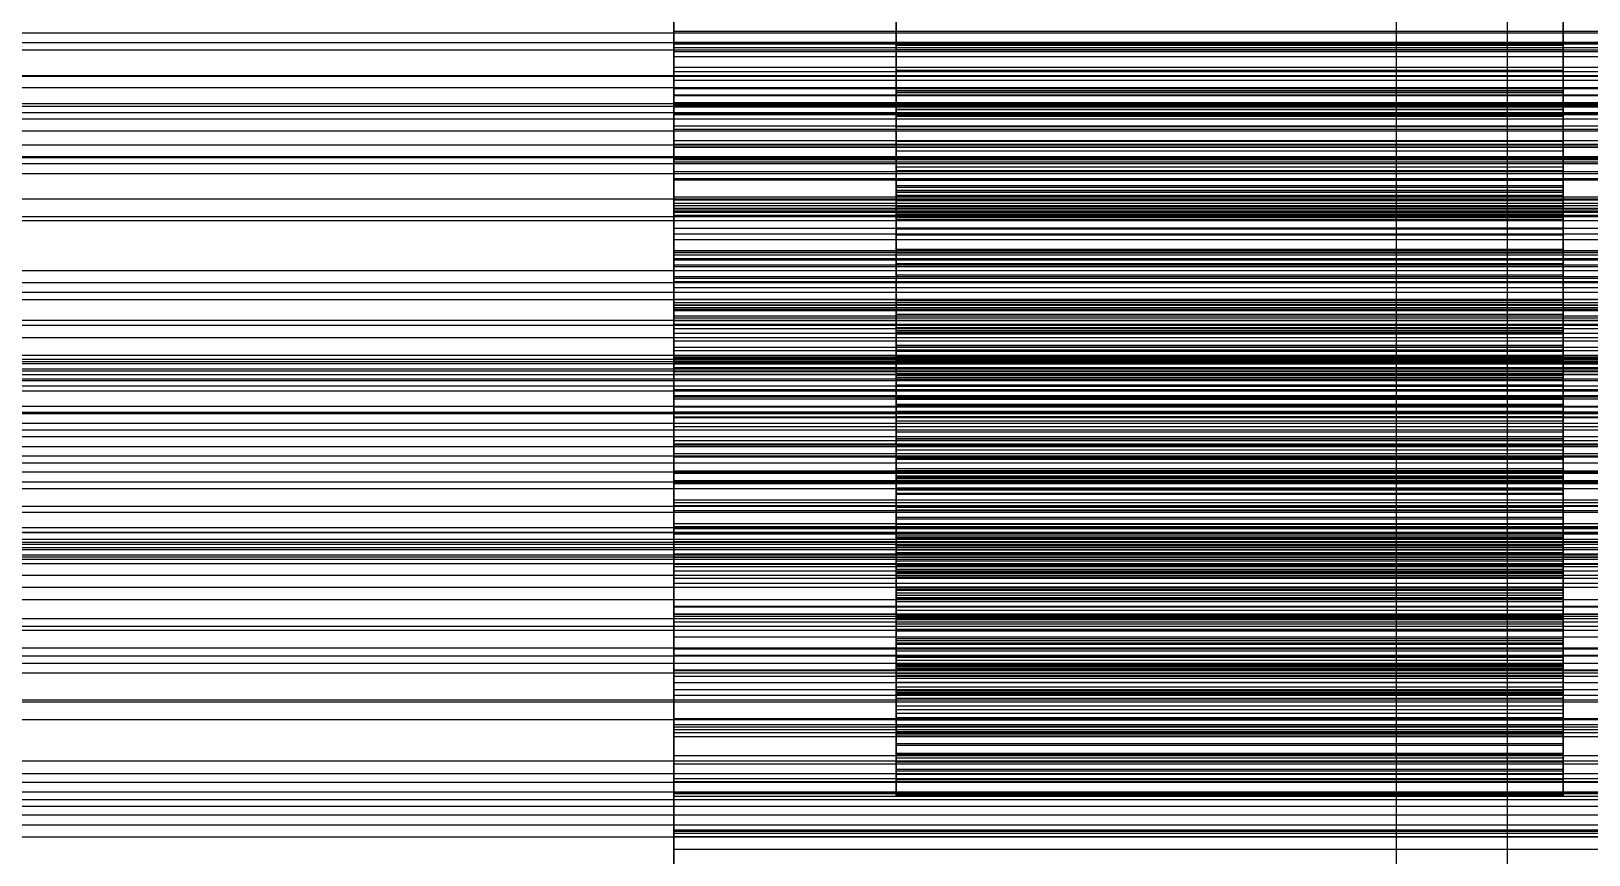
# Model space of a CAD drawing. Header units: millimetres. Extents: x -1970 to 59977, y -50268 to 6837.
# Drawn here: x 492.2 to 632.3, y -33940.3 to -33866.2 of the extents above; entities that cross this region are included whole.
import ezdxf

# ---------------------------------------------------------------- set-up
doc = ezdxf.new("R2010")
doc.units = ezdxf.units.MM
for name, color, linetype, lineweight in [('COTAS_O', 1, 'Continuous', 0), ('frontal_briquetadora', 7, 'Continuous', 0), ('frontal_C03', 7, 'Continuous', 0), ('frontal_mezcladora', 7, 'Continuous', 0), ('frontal_secador', 7, 'Continuous', 0)]:
    doc.layers.add(name, color=color, linetype=linetype, lineweight=lineweight)
doc.dimstyles.new('R19_100', dxfattribs={"dimtxt": 250, "dimasz": 150, "dimexe": 150, "dimexo": 80, "dimgap": 100, "dimtad": 1, "dimtih": 1, "dimtoh": 1, "dimdsep": 46, "dimcen": 0.09, "dimadec": 0, "dimazin": 0, "dimtfac": 1, "dimtdec": 4, "dimtofl": 0, "dimtmove": 0, "dimatfit": 3, "dimfxl": 1, "dimtolj": 1, "dimtzin": 0, "dimarcsym": 0})

# ---------------------------------------------------------------- blocks, each defined once
blk = doc.blocks.new('*D39')
at = {"layer": 'COTAS_O', "color": 0, "lineweight": -2, "transparency": 16777216}
for p, q in [((-1725, -34320), (-1725, -33550)), ((1725, -34320), (1725, -33550)), ((-1575, -33700), (1575, -33700))]:
    blk.add_line(p, q, dxfattribs=at)
at = {"layer": 'COTAS_O', "color": 0, "transparency": 16777216}
for points in [[(-1575, -33675), (-1575, -33725), (-1725, -33700)], [(1575, -33675), (1575, -33725), (1725, -33700)]]:
    blk.add_solid(points, dxfattribs=at)
at = {"layer": 'Defpoints', "color": 0, "transparency": 16777216}
for p in [(1725, -33700), (-1725, -34400), (1725, -34400)]:
    blk.add_point(p, dxfattribs=at)

msp = doc.modelspace()

# ---------------------------------------------------------------- linework, layer by layer
at = {"layer": 'frontal_briquetadora'}
for p, q in [((570, -33871.73), (570, -33858.775)), ((630, -33871.73), (630, -33858.775)), ((570, -33860.506), (570, -33873.301)), ((630, -33860.506), (630, -33873.301)), ((550, -33867.246), (550, -33862.529)), ((550, -33862.784), (550, -33867.398)), ((550, -33868.076), (550, -33863.268)), ((550, -33864.032), (550, -33868.532)), ((550, -33869.887), (550, -33864.999)), ((550, -33867.717), (550, -33866.27)), ((750, -33866.27), (550, -33866.27)), ((550, -33866.27), (550, -33870.646)), ((570, -33865.705), (570, -33867.526)), ((570, -33867.894), (570, -33866.181)), ((630, -33865.705), (630, -33867.526)), ((630, -33867.894), (630, -33866.181)), ((550, -33871.969), (550, -33867.246)), ((750, -33867.246), (550, -33867.246)), ((750, -33867.398), (550, -33867.398)), ((550, -33867.398), (550, -33872.027)), ((550, -33872.673), (550, -33867.717)), ((750, -33867.717), (550, -33867.717)), ((630, -33867.526), (570, -33867.526)), ((570, -33867.526), (570, -33869.487)), ((630, -33867.526), (630, -33869.487)), ((550, -33872.882), (550, -33868.076)), ((750, -33868.076), (550, -33868.076)), ((750, -33868.532), (550, -33868.532)), ((550, -33868.532), (550, -33873.056)), ((570, -33869.757), (570, -33867.894)), ((630, -33867.894), (570, -33867.894)), ((630, -33869.757), (630, -33867.894)), ((550, -33871.417), (550, -33869.493)), ((750, -33869.493), (550, -33869.493)), ((550, -33869.493), (550, -33873.733)), ((550, -33874.764), (550, -33869.887)), ((750, -33869.887), (550, -33869.887)), ((630, -33869.487), (570, -33869.487)), ((570, -33869.487), (570, -33871.579)), ((570, -33871.759), (570, -33869.757)), ((630, -33869.757), (570, -33869.757)), ((630, -33869.487), (630, -33871.579)), ((630, -33871.759), (630, -33869.757)), ((750, -33870.646), (550, -33870.646)), ((550, -33870.646), (550, -33875.053)), ((550, -33876.429), (550, -33871.417)), ((750, -33871.417), (550, -33871.417)), ((630, -33871.579), (570, -33871.579)), ((570, -33871.579), (570, -33873.798)), ((570, -33877.01), (570, -33871.73)), ((630, -33871.73), (570, -33871.73)), ((570, -33873.892), (570, -33871.759)), ((630, -33871.759), (570, -33871.759)), ((630, -33871.579), (630, -33873.798)), ((630, -33877.01), (630, -33871.73)), ((630, -33873.892), (630, -33871.759)), ((550, -33876.697), (550, -33871.969)), ((750, -33871.969), (550, -33871.969)), ((750, -33872.027), (550, -33872.027)), ((550, -33872.027), (550, -33876.669)), ((550, -33877.61), (550, -33872.673)), ((750, -33872.673), (550, -33872.673)), ((550, -33877.684), (550, -33872.882)), ((750, -33872.882), (550, -33872.882)), ((750, -33873.056), (550, -33873.056)), ((550, -33873.056), (550, -33877.601)), ((570, -33878.781), (570, -33873.278)), ((630, -33873.278), (570, -33873.278)), ((570, -33873.278), (570, -33884.564)), ((630, -33873.301), (570, -33873.301)), ((570, -33873.301), (570, -33878.809)), ((630, -33878.781), (630, -33873.278)), ((630, -33873.278), (630, -33884.564)), ((630, -33873.301), (630, -33878.809)), ((550, -33876.089), (550, -33873.693)), ((750, -33873.693), (550, -33873.693)), ((550, -33873.693), (550, -33877.787)), ((750, -33873.733), (550, -33873.733)), ((550, -33873.733), (550, -33878.013)), ((630, -33873.798), (570, -33873.798)), ((570, -33873.798), (570, -33880.701)), ((570, -33876.147), (570, -33873.892)), ((630, -33873.892), (570, -33873.892)), ((630, -33873.798), (630, -33880.701)), ((630, -33876.147), (630, -33873.892)), ((550, -33879.628), (550, -33874.764)), ((750, -33874.764), (550, -33874.764)), ((750, -33875.053), (550, -33875.053)), ((550, -33875.053), (550, -33879.491)), ((550, -33881.145), (550, -33876.089)), ((750, -33876.089), (550, -33876.089)), ((570, -33885.883), (570, -33874.825)), ((630, -33874.825), (570, -33874.825)), ((570, -33874.825), (570, -33880.551)), ((570, -33882.966), (570, -33876.147)), ((630, -33876.147), (570, -33876.147)), ((630, -33885.883), (630, -33874.825)), ((630, -33874.825), (630, -33880.551)), ((630, -33882.966), (630, -33876.147)), ((550, -33881.413), (550, -33876.429)), ((750, -33876.429), (550, -33876.429)), ((750, -33876.669), (550, -33876.669)), ((550, -33876.669), (550, -33881.323)), ((550, -33881.426), (550, -33876.697)), ((750, -33876.697), (550, -33876.697)), ((570, -33878.445), (570, -33877.01)), ((630, -33877.01), (570, -33877.01)), ((630, -33878.445), (630, -33877.01)), ((750, -33877.601), (550, -33877.601)), ((550, -33877.601), (550, -33882.168)), ((550, -33882.524), (550, -33877.61)), ((750, -33877.61), (550, -33877.61)), ((550, -33882.477), (550, -33877.684)), ((750, -33877.684), (550, -33877.684)), ((750, -33877.787), (550, -33877.787)), ((550, -33877.787), (550, -33881.93)), ((750, -33878.013), (550, -33878.013)), ((550, -33878.013), (550, -33882.333)), ((550, -33881.722), (550, -33878.859)), ((750, -33878.859), (550, -33878.859)), ((550, -33878.859), (550, -33882.798)), ((570, -33880.138), (570, -33878.445)), ((630, -33878.445), (570, -33878.445)), ((570, -33879.667), (570, -33878.781)), ((630, -33878.781), (570, -33878.781)), ((630, -33878.809), (570, -33878.809)), ((570, -33878.809), (570, -33880.287)), ((630, -33880.138), (630, -33878.445)), ((630, -33879.667), (630, -33878.781)), ((630, -33878.809), (630, -33880.287)), ((750, -33879.491), (550, -33879.491)), ((550, -33879.491), (550, -33883.96)), ((550, -33884.474), (550, -33879.628)), ((750, -33879.628), (550, -33879.628)), ((570, -33880.293), (570, -33879.667)), ((630, -33879.667), (570, -33879.667)), ((570, -33882.009), (570, -33880.138)), ((630, -33880.138), (570, -33880.138)), ((630, -33880.287), (570, -33880.287)), ((570, -33880.287), (570, -33882.02)), ((570, -33880.735), (570, -33880.293)), ((630, -33880.293), (630, -33879.667)), ((630, -33882.009), (630, -33880.138)), ((630, -33880.287), (630, -33882.02)), ((630, -33880.735), (630, -33880.293)), ((550, -33886.165), (550, -33881.145)), ((750, -33881.145), (550, -33881.145)), ((750, -33881.323), (550, -33881.323)), ((550, -33881.323), (550, -33885.986)), ((550, -33886.366), (550, -33881.413)), ((750, -33881.413), (550, -33881.413)), ((550, -33886.154), (550, -33881.426)), ((750, -33881.426), (550, -33881.426)), ((550, -33886.809), (550, -33881.722)), ((750, -33881.722), (550, -33881.722)), ((630, -33880.551), (570, -33880.551)), ((570, -33880.551), (570, -33881.49)), ((630, -33880.701), (570, -33880.701)), ((570, -33880.701), (570, -33880.988)), ((570, -33881.016), (570, -33880.735)), ((630, -33880.735), (570, -33880.735)), ((630, -33880.988), (570, -33880.988)), ((570, -33880.988), (570, -33881.137)), ((570, -33881.148), (570, -33881.016)), ((630, -33881.016), (570, -33881.016)), ((630, -33881.137), (570, -33881.137)), ((570, -33881.137), (570, -33881.148)), ((630, -33881.148), (570, -33881.148)), ((630, -33881.49), (570, -33881.49)), ((570, -33881.49), (570, -33882.172)), ((630, -33880.551), (630, -33881.49)), ((630, -33880.701), (630, -33880.988)), ((630, -33881.016), (630, -33880.735)), ((630, -33880.988), (630, -33881.137)), ((630, -33881.148), (630, -33881.016)), ((630, -33881.137), (630, -33881.148)), ((630, -33881.49), (630, -33882.172)), ((750, -33881.93), (550, -33881.93)), ((550, -33881.93), (550, -33886.122)), ((750, -33882.168), (550, -33882.168)), ((550, -33882.168), (550, -33886.755)), ((750, -33882.333), (550, -33882.333)), ((550, -33882.333), (550, -33886.694)), ((550, -33887.259), (550, -33882.477)), ((750, -33882.477), (550, -33882.477)), ((550, -33887.411), (550, -33882.524)), ((750, -33882.524), (550, -33882.524)), ((750, -33882.798), (550, -33882.798)), ((550, -33882.798), (550, -33886.794)), ((570, -33884.029), (570, -33882.009)), ((630, -33882.009), (570, -33882.009)), ((630, -33882.02), (570, -33882.02)), ((570, -33882.02), (570, -33883.927)), ((630, -33882.172), (570, -33882.172)), ((570, -33882.172), (570, -33882.674)), ((630, -33882.674), (570, -33882.674)), ((570, -33882.674), (570, -33883.017)), ((570, -33883.184), (570, -33882.966)), ((630, -33882.966), (570, -33882.966)), ((630, -33883.017), (570, -33883.017)), ((570, -33883.017), (570, -33883.213)), ((630, -33884.029), (630, -33882.009)), ((630, -33882.02), (630, -33883.927)), ((630, -33882.172), (630, -33882.674)), ((630, -33882.674), (630, -33883.017)), ((630, -33883.184), (630, -33882.966)), ((630, -33883.017), (630, -33883.213)), ((750, -33883.96), (550, -33883.96)), ((550, -33883.96), (550, -33888.459)), ((550, -33889.298), (550, -33884.474)), ((750, -33884.474), (550, -33884.474)), ((570, -33883.267), (570, -33883.184)), ((630, -33883.184), (570, -33883.184)), ((630, -33883.213), (570, -33883.213)), ((570, -33883.213), (570, -33883.267)), ((630, -33883.267), (570, -33883.267)), ((630, -33883.927), (570, -33883.927)), ((570, -33883.927), (570, -33885.981)), ((570, -33886.182), (570, -33884.029)), ((630, -33884.029), (570, -33884.029)), ((630, -33883.267), (630, -33883.184)), ((630, -33883.213), (630, -33883.267)), ((630, -33883.927), (630, -33885.981)), ((630, -33886.182), (630, -33884.029)), ((550, -33888.302), (550, -33884.98)), ((750, -33884.98), (550, -33884.98)), ((550, -33884.98), (550, -33888.754)), ((630, -33884.564), (570, -33884.564)), ((570, -33884.564), (570, -33891.693)), ((570, -33894.916), (570, -33885.863)), ((630, -33885.863), (570, -33885.863)), ((570, -33885.863), (570, -33893.179)), ((570, -33893.202), (570, -33885.883)), ((630, -33885.883), (570, -33885.883)), ((630, -33884.564), (630, -33891.693)), ((630, -33894.916), (630, -33885.863)), ((630, -33885.863), (630, -33893.179)), ((630, -33893.202), (630, -33885.883)), ((750, -33885.986), (550, -33885.986)), ((550, -33885.986), (550, -33890.657)), ((750, -33886.122), (550, -33886.122)), ((550, -33886.122), (550, -33890.363)), ((550, -33890.878), (550, -33886.154)), ((750, -33886.154), (550, -33886.154)), ((550, -33891.145), (550, -33886.165)), ((750, -33886.165), (550, -33886.165)), ((550, -33891.283), (550, -33886.366)), ((750, -33886.366), (550, -33886.366)), ((750, -33886.694), (550, -33886.694)), ((550, -33886.694), (550, -33891.095)), ((750, -33886.755), (550, -33886.755)), ((550, -33886.755), (550, -33891.361)), ((750, -33886.794), (550, -33886.794)), ((550, -33886.794), (550, -33890.847)), ((550, -33891.853), (550, -33886.809)), ((750, -33886.809), (550, -33886.809)), ((550, -33892.025), (550, -33887.259)), ((750, -33887.259), (550, -33887.259)), ((630, -33885.981), (570, -33885.981)), ((570, -33885.981), (570, -33888.166)), ((570, -33888.457), (570, -33886.182)), ((630, -33886.182), (570, -33886.182)), ((570, -33894.65), (570, -33887.149)), ((630, -33887.149), (570, -33887.149)), ((570, -33887.149), (570, -33895.915)), ((630, -33885.981), (630, -33888.166)), ((630, -33888.457), (630, -33886.182)), ((630, -33894.65), (630, -33887.149)), ((630, -33887.149), (630, -33895.915)), ((550, -33892.266), (550, -33887.411)), ((750, -33887.411), (550, -33887.411)), ((550, -33893.409), (550, -33888.302)), ((750, -33888.302), (550, -33888.302)), ((750, -33888.459), (550, -33888.459)), ((550, -33888.459), (550, -33892.99)), ((750, -33888.754), (550, -33888.754)), ((550, -33888.754), (550, -33892.593)), ((630, -33888.166), (570, -33888.166)), ((570, -33888.166), (570, -33890.47)), ((570, -33890.846), (570, -33888.457)), ((630, -33888.457), (570, -33888.457)), ((630, -33888.166), (630, -33890.47)), ((630, -33890.846), (630, -33888.457)), ((550, -33894.094), (550, -33889.298)), ((750, -33889.298), (550, -33889.298)), ((750, -33890.363), (550, -33890.363)), ((550, -33890.363), (550, -33894.655)), ((750, -33890.657), (550, -33890.657)), ((750, -33890.847), (550, -33890.847)), ((550, -33890.847), (550, -33894.959)), ((550, -33891.361), (550, -33890.878)), ((750, -33890.878), (550, -33890.878)), ((750, -33891.095), (550, -33891.095)), ((550, -33891.095), (550, -33895.539)), ((550, -33896.078), (550, -33891.145)), ((750, -33891.145), (550, -33891.145)), ((550, -33896.156), (550, -33891.283)), ((750, -33891.283), (550, -33891.283)), ((750, -33891.361), (550, -33891.361)), ((630, -33890.47), (570, -33890.47)), ((570, -33890.47), (570, -33892.885)), ((570, -33893.34), (570, -33890.846)), ((630, -33890.846), (570, -33890.846)), ((630, -33890.47), (630, -33892.885)), ((630, -33893.34), (630, -33890.846)), ((550, -33896.848), (550, -33891.853)), ((750, -33891.853), (550, -33891.853)), ((550, -33892.99), (550, -33892.025)), ((750, -33892.025), (550, -33892.025)), ((550, -33895.814), (550, -33892.04)), ((750, -33892.04), (550, -33892.04)), ((550, -33892.04), (550, -33895.64)), ((550, -33897.081), (550, -33892.266)), ((750, -33892.266), (550, -33892.266)), ((750, -33892.593), (550, -33892.593)), ((550, -33892.593), (550, -33896.498)), ((630, -33891.693), (570, -33891.693)), ((570, -33891.693), (570, -33893.477)), ((630, -33892.885), (570, -33892.885)), ((570, -33892.885), (570, -33895.403)), ((630, -33891.693), (630, -33893.477)), ((630, -33892.885), (630, -33895.403)), ((750, -33892.99), (550, -33892.99)), ((550, -33898.465), (550, -33893.409)), ((750, -33893.409), (550, -33893.409)), ((550, -33895.539), (550, -33894.094)), ((750, -33894.094), (550, -33894.094)), ((630, -33893.179), (570, -33893.179)), ((570, -33893.179), (570, -33894.502)), ((570, -33895.02), (570, -33893.202)), ((630, -33893.202), (570, -33893.202)), ((570, -33899.355), (570, -33893.34)), ((630, -33893.34), (570, -33893.34)), ((630, -33893.477), (570, -33893.477)), ((570, -33893.477), (570, -33895.477)), ((630, -33893.179), (630, -33894.502)), ((630, -33895.02), (630, -33893.202)), ((630, -33899.355), (630, -33893.34)), ((630, -33893.477), (630, -33895.477)), ((750, -33894.655), (550, -33894.655)), ((550, -33894.655), (550, -33899.002)), ((750, -33894.959), (550, -33894.959)), ((550, -33894.959), (550, -33899.132)), ((750, -33895.539), (550, -33895.539)), ((750, -33895.64), (550, -33895.64)), ((550, -33895.64), (550, -33899.313)), ((630, -33894.502), (570, -33894.502)), ((570, -33894.502), (570, -33895.608)), ((570, -33896.019), (570, -33894.65)), ((630, -33894.65), (570, -33894.65)), ((570, -33903.535), (570, -33894.916)), ((630, -33894.916), (570, -33894.916)), ((570, -33897.049), (570, -33895.02)), ((630, -33895.02), (570, -33895.02)), ((630, -33895.403), (570, -33895.403)), ((570, -33895.403), (570, -33901.296)), ((630, -33895.477), (570, -33895.477)), ((570, -33895.477), (570, -33897.626)), ((630, -33895.608), (570, -33895.608)), ((570, -33895.608), (570, -33896.557)), ((630, -33894.502), (630, -33895.608)), ((630, -33896.019), (630, -33894.65)), ((630, -33903.535), (630, -33894.916)), ((630, -33897.049), (630, -33895.02)), ((630, -33895.403), (630, -33901.296)), ((630, -33895.477), (630, -33897.626)), ((630, -33895.608), (630, -33896.557)), ((550, -33900.929), (550, -33895.814)), ((750, -33895.814), (550, -33895.814)), ((550, -33900.959), (550, -33896.078)), ((750, -33896.078), (550, -33896.078)), ((550, -33900.978), (550, -33896.156)), ((750, -33896.156), (550, -33896.156)), ((750, -33896.498), (550, -33896.498)), ((550, -33896.498), (550, -33900.47)), ((550, -33901.787), (550, -33896.848)), ((750, -33896.848), (550, -33896.848)), ((550, -33899.002), (550, -33897.081)), ((750, -33897.081), (550, -33897.081)), ((570, -33904.661), (570, -33895.901)), ((630, -33895.901), (570, -33895.901)), ((570, -33895.901), (570, -33902.266)), ((630, -33895.915), (570, -33895.915)), ((570, -33895.915), (570, -33904.679)), ((570, -33897.176), (570, -33896.019)), ((630, -33896.019), (570, -33896.019)), ((630, -33896.557), (570, -33896.557)), ((570, -33896.557), (570, -33897.369)), ((570, -33902.896), (570, -33896.861)), ((630, -33896.861), (570, -33896.861)), ((570, -33896.861), (570, -33905.76)), ((570, -33899.223), (570, -33897.049)), ((630, -33897.049), (570, -33897.049)), ((630, -33904.661), (630, -33895.901)), ((630, -33895.901), (630, -33902.266)), ((630, -33895.915), (630, -33904.679)), ((630, -33897.176), (630, -33896.019)), ((630, -33896.557), (630, -33897.369)), ((630, -33902.896), (630, -33896.861)), ((630, -33896.861), (630, -33905.76)), ((630, -33899.223), (630, -33897.049)), ((550, -33903.462), (550, -33898.465)), ((750, -33898.465), (550, -33898.465)), ((570, -33898.181), (570, -33897.176)), ((630, -33897.176), (570, -33897.176)), ((630, -33897.369), (570, -33897.369)), ((570, -33897.369), (570, -33898.051)), ((630, -33897.626), (570, -33897.626)), ((570, -33897.626), (570, -33899.896)), ((630, -33898.051), (570, -33898.051)), ((570, -33898.051), (570, -33898.608)), ((570, -33899.051), (570, -33898.181)), ((630, -33898.181), (570, -33898.181)), ((630, -33898.181), (630, -33897.176)), ((630, -33897.369), (630, -33898.051)), ((630, -33897.626), (630, -33899.896)), ((630, -33898.051), (630, -33898.608)), ((630, -33899.051), (630, -33898.181)), ((750, -33899.002), (550, -33899.002)), ((750, -33899.132), (550, -33899.132)), ((550, -33899.132), (550, -33903.371)), ((750, -33899.313), (550, -33899.313)), ((550, -33899.313), (550, -33903.06)), ((630, -33898.608), (570, -33898.608)), ((570, -33898.608), (570, -33899.043)), ((630, -33899.043), (570, -33899.043)), ((570, -33899.043), (570, -33899.355)), ((570, -33899.795), (570, -33899.051)), ((630, -33899.051), (570, -33899.051)), ((570, -33901.515), (570, -33899.223)), ((630, -33899.223), (570, -33899.223)), ((630, -33899.355), (570, -33899.355)), ((570, -33900.416), (570, -33899.795)), ((630, -33899.795), (570, -33899.795)), ((630, -33899.896), (570, -33899.896)), ((570, -33899.896), (570, -33902.275)), ((630, -33898.608), (630, -33899.043)), ((630, -33899.043), (630, -33899.355)), ((630, -33899.795), (630, -33899.051)), ((630, -33901.515), (630, -33899.223)), ((630, -33900.416), (630, -33899.795)), ((630, -33899.896), (630, -33902.275)), ((550, -33904.239), (550, -33900.023)), ((750, -33900.023), (550, -33900.023)), ((550, -33900.023), (550, -33903.441)), ((750, -33900.47), (550, -33900.47)), ((550, -33900.47), (550, -33904.514)), ((550, -33905.983), (550, -33900.929)), ((750, -33900.929), (550, -33900.929)), ((550, -33905.777), (550, -33900.959)), ((750, -33900.959), (550, -33900.959)), ((550, -33903.371), (550, -33900.978)), ((750, -33900.978), (550, -33900.978)), ((570, -33900.916), (570, -33900.416)), ((630, -33900.416), (570, -33900.416)), ((570, -33901.296), (570, -33900.916)), ((630, -33900.916), (570, -33900.916)), ((630, -33901.296), (570, -33901.296)), ((630, -33900.916), (630, -33900.416)), ((630, -33901.296), (630, -33900.916)), ((550, -33906.663), (550, -33901.787)), ((750, -33901.787), (550, -33901.787)), ((570, -33903.912), (570, -33901.515)), ((630, -33901.515), (570, -33901.515)), ((570, -33902.266), (570, -33911.943)), ((630, -33902.275), (570, -33902.275)), ((570, -33902.275), (570, -33904.75)), ((630, -33903.912), (630, -33901.515)), ((630, -33902.266), (630, -33911.943)), ((630, -33902.275), (630, -33904.75)), ((750, -33903.06), (550, -33903.06)), ((550, -33903.06), (550, -33906.884)), ((750, -33903.371), (550, -33903.371)), ((750, -33903.441), (550, -33903.441)), ((550, -33903.441), (550, -33906.939)), ((550, -33908.395), (550, -33903.462)), ((750, -33903.462), (550, -33903.462)), ((570, -33906.245), (570, -33902.887)), ((630, -33902.887), (570, -33902.887)), ((570, -33902.887), (570, -33912.653)), ((570, -33912.664), (570, -33902.896)), ((630, -33902.896), (570, -33902.896)), ((570, -33913.324), (570, -33903.473)), ((630, -33903.473), (570, -33903.473)), ((570, -33903.473), (570, -33906.474)), ((570, -33905.579), (570, -33903.535)), ((630, -33903.535), (570, -33903.535)), ((570, -33906.402), (570, -33903.912)), ((630, -33903.912), (570, -33903.912)), ((630, -33906.245), (630, -33902.887)), ((630, -33902.887), (630, -33912.653)), ((630, -33912.664), (630, -33902.896)), ((630, -33913.324), (630, -33903.473)), ((630, -33903.473), (630, -33906.474)), ((630, -33905.579), (630, -33903.535)), ((630, -33906.402), (630, -33903.912)), ((550, -33909.349), (550, -33904.239)), ((750, -33904.239), (550, -33904.239)), ((750, -33904.514), (550, -33904.514)), ((550, -33904.514), (550, -33908.636)), ((570, -33906.356), (570, -33904.661)), ((630, -33904.661), (570, -33904.661)), ((630, -33904.679), (570, -33904.679)), ((570, -33904.679), (570, -33906.746)), ((630, -33904.75), (570, -33904.75)), ((570, -33904.75), (570, -33907.314)), ((570, -33907.787), (570, -33905.579)), ((630, -33905.579), (570, -33905.579)), ((630, -33906.356), (630, -33904.661)), ((630, -33904.679), (630, -33906.746)), ((630, -33904.75), (630, -33907.314)), ((630, -33907.787), (630, -33905.579)), ((550, -33908.636), (550, -33905.777)), ((750, -33905.777), (550, -33905.777)), ((550, -33910.971), (550, -33905.983)), ((750, -33905.983), (550, -33905.983)), ((550, -33911.465), (550, -33906.663)), ((750, -33906.663), (550, -33906.663)), ((750, -33906.884), (550, -33906.884)), ((550, -33906.884), (550, -33910.789)), ((750, -33906.939), (550, -33906.939)), ((550, -33906.939), (550, -33910.519)), ((630, -33905.76), (570, -33905.76)), ((570, -33905.76), (570, -33907.492)), ((570, -33916.495), (570, -33906.245)), ((630, -33906.245), (570, -33906.245)), ((570, -33907.886), (570, -33906.356)), ((630, -33906.356), (570, -33906.356)), ((570, -33908.978), (570, -33906.402)), ((630, -33906.402), (570, -33906.402)), ((570, -33916.754), (570, -33906.471)), ((570, -33906.471), (570, -33906.654)), ((630, -33906.474), (570, -33906.474)), ((570, -33906.474), (570, -33916.758)), ((630, -33906.654), (570, -33906.654)), ((570, -33906.654), (570, -33916.963)), ((630, -33906.746), (570, -33906.746)), ((570, -33906.746), (570, -33908.97)), ((630, -33905.76), (630, -33907.492)), ((630, -33916.495), (630, -33906.245)), ((630, -33907.886), (630, -33906.356)), ((630, -33908.978), (630, -33906.402)), ((630, -33916.754), (630, -33906.471)), ((630, -33906.471), (630, -33906.654)), ((630, -33906.474), (630, -33916.758)), ((630, -33906.654), (630, -33916.963)), ((630, -33906.746), (630, -33908.97)), ((630, -33907.314), (570, -33907.314)), ((570, -33907.314), (570, -33909.959)), ((630, -33907.492), (570, -33907.492)), ((570, -33907.492), (570, -33909.065)), ((570, -33910.105), (570, -33907.787)), ((630, -33907.787), (570, -33907.787)), ((570, -33909.295), (570, -33907.886)), ((630, -33907.886), (570, -33907.886)), ((630, -33907.314), (630, -33909.959)), ((630, -33907.492), (630, -33909.065)), ((630, -33910.105), (630, -33907.787)), ((630, -33909.295), (630, -33907.886)), ((550, -33913.255), (550, -33908.395)), ((750, -33908.395), (550, -33908.395)), ((750, -33908.636), (550, -33908.636)), ((550, -33913.558), (550, -33908.909)), ((750, -33908.909), (550, -33908.909)), ((550, -33908.909), (550, -33912.136)), ((550, -33914.39), (550, -33909.349)), ((750, -33909.349), (550, -33909.349)), ((630, -33908.97), (570, -33908.97)), ((570, -33908.97), (570, -33911.3)), ((570, -33911.632), (570, -33908.978)), ((630, -33908.978), (570, -33908.978)), ((630, -33909.065), (570, -33909.065)), ((570, -33909.065), (570, -33910.523)), ((570, -33910.596), (570, -33909.295)), ((630, -33909.295), (570, -33909.295)), ((630, -33908.97), (630, -33911.3)), ((630, -33911.632), (630, -33908.978)), ((630, -33909.065), (630, -33910.523)), ((630, -33910.596), (630, -33909.295)), ((750, -33910.519), (550, -33910.519)), ((550, -33910.519), (550, -33914.184)), ((750, -33910.789), (550, -33910.789)), ((550, -33910.789), (550, -33914.783)), ((550, -33915.886), (550, -33910.971)), ((750, -33910.971), (550, -33910.971)), ((630, -33909.959), (570, -33909.959)), ((570, -33909.959), (570, -33914.784)), ((570, -33912.512), (570, -33910.105)), ((630, -33910.105), (570, -33910.105)), ((630, -33910.523), (570, -33910.523)), ((570, -33910.523), (570, -33911.876)), ((570, -33911.795), (570, -33910.596)), ((630, -33910.596), (570, -33910.596)), ((630, -33909.959), (630, -33914.784)), ((630, -33912.512), (630, -33910.105)), ((630, -33910.523), (630, -33911.876)), ((630, -33911.795), (630, -33910.596)), ((550, -33914.783), (550, -33911.465)), ((750, -33911.465), (550, -33911.465)), ((750, -33912.136), (550, -33912.136)), ((550, -33912.136), (550, -33915.451)), ((630, -33911.3), (570, -33911.3)), ((570, -33911.3), (570, -33913.716)), ((570, -33916.304), (570, -33911.632)), ((630, -33911.632), (570, -33911.632)), ((570, -33912.892), (570, -33911.795)), ((630, -33911.795), (570, -33911.795)), ((630, -33911.876), (570, -33911.876)), ((570, -33911.876), (570, -33913.131)), ((630, -33911.943), (570, -33911.943)), ((570, -33911.943), (570, -33914.144)), ((570, -33914.997), (570, -33912.512)), ((630, -33912.512), (570, -33912.512)), ((630, -33911.3), (630, -33913.716)), ((630, -33916.304), (630, -33911.632)), ((630, -33912.892), (630, -33911.795)), ((630, -33911.876), (630, -33913.131)), ((630, -33911.943), (630, -33914.144)), ((630, -33914.997), (630, -33912.512)), ((550, -33918.028), (550, -33913.255)), ((750, -33913.255), (550, -33913.255)), ((550, -33918.65), (550, -33913.558)), ((750, -33913.558), (550, -33913.558)), ((630, -33912.653), (570, -33912.653)), ((570, -33912.653), (570, -33914.635)), ((570, -33914.876), (570, -33912.664)), ((630, -33912.664), (570, -33912.664)), ((570, -33913.889), (570, -33912.892)), ((630, -33912.892), (570, -33912.892)), ((630, -33913.131), (570, -33913.131)), ((570, -33913.131), (570, -33914.287)), ((570, -33915.332), (570, -33913.324)), ((630, -33913.324), (570, -33913.324)), ((630, -33913.716), (570, -33913.716)), ((570, -33913.716), (570, -33916.205)), ((570, -33914.784), (570, -33913.889)), ((630, -33913.889), (570, -33913.889)), ((630, -33912.653), (630, -33914.635)), ((630, -33914.876), (630, -33912.664)), ((630, -33913.889), (630, -33912.892)), ((630, -33913.131), (630, -33914.287)), ((630, -33915.332), (630, -33913.324)), ((630, -33913.716), (630, -33916.205)), ((630, -33914.784), (630, -33913.889)), ((750, -33914.184), (550, -33914.184)), ((550, -33914.184), (550, -33917.941)), ((550, -33919.357), (550, -33914.39)), ((750, -33914.39), (550, -33914.39)), ((750, -33914.783), (550, -33914.783)), ((630, -33914.144), (570, -33914.144)), ((570, -33914.144), (570, -33916.449)), ((630, -33914.287), (570, -33914.287)), ((570, -33914.287), (570, -33915.345)), ((630, -33914.635), (570, -33914.635)), ((570, -33914.635), (570, -33916.511)), ((630, -33914.784), (570, -33914.784)), ((570, -33917.185), (570, -33914.876)), ((630, -33914.876), (570, -33914.876)), ((570, -33917.548), (570, -33914.997)), ((630, -33914.997), (570, -33914.997)), ((570, -33917.243), (570, -33915.332)), ((630, -33915.332), (570, -33915.332)), ((630, -33915.345), (570, -33915.345)), ((570, -33915.345), (570, -33916.304)), ((630, -33914.144), (630, -33916.449)), ((630, -33914.287), (630, -33915.345)), ((630, -33914.635), (630, -33916.511)), ((630, -33917.185), (630, -33914.876)), ((630, -33917.548), (630, -33914.997)), ((630, -33917.243), (630, -33915.332)), ((630, -33915.345), (630, -33916.304)), ((750, -33915.451), (550, -33915.451)), ((550, -33915.451), (550, -33918.855)), ((550, -33920.717), (550, -33915.886)), ((750, -33915.886), (550, -33915.886)), ((630, -33916.205), (570, -33916.205)), ((570, -33916.205), (570, -33918.757)), ((630, -33916.304), (570, -33916.304)), ((630, -33916.449), (570, -33916.449)), ((570, -33916.449), (570, -33918.82)), ((570, -33918.744), (570, -33916.495)), ((630, -33916.495), (570, -33916.495)), ((630, -33916.511), (570, -33916.511)), ((570, -33916.511), (570, -33918.31)), ((570, -33918.922), (570, -33916.754)), ((630, -33916.754), (570, -33916.754)), ((630, -33916.758), (570, -33916.758)), ((570, -33916.758), (570, -33919.004)), ((630, -33916.205), (630, -33918.757)), ((630, -33916.449), (630, -33918.82)), ((630, -33918.744), (630, -33916.495)), ((630, -33916.511), (630, -33918.31)), ((630, -33918.922), (630, -33916.754)), ((630, -33916.758), (630, -33919.004)), ((750, -33917.941), (550, -33917.941)), ((550, -33917.941), (550, -33921.797)), ((550, -33921.797), (550, -33918.028)), ((750, -33918.028), (550, -33918.028)), ((630, -33916.963), (570, -33916.963)), ((570, -33916.963), (570, -33919.146)), ((570, -33919.555), (570, -33917.185)), ((630, -33917.185), (570, -33917.185)), ((570, -33919.08), (570, -33917.243)), ((630, -33917.243), (570, -33917.243)), ((570, -33920.159), (570, -33917.548)), ((630, -33917.548), (570, -33917.548)), ((630, -33916.963), (630, -33919.146)), ((630, -33919.555), (630, -33917.185)), ((630, -33919.08), (630, -33917.243)), ((630, -33920.159), (630, -33917.548)), ((550, -33923.666), (550, -33918.65)), ((750, -33918.65), (550, -33918.65)), ((550, -33923.747), (550, -33918.677)), ((750, -33918.677), (550, -33918.677)), ((550, -33918.677), (550, -33921.706)), ((750, -33918.855), (550, -33918.855)), ((550, -33918.855), (550, -33922.354)), ((550, -33924.242), (550, -33919.357)), ((750, -33919.357), (550, -33919.357)), ((630, -33918.31), (570, -33918.31)), ((570, -33918.31), (570, -33920.035)), ((570, -33921.029), (570, -33918.744)), ((630, -33918.744), (570, -33918.744)), ((630, -33918.757), (570, -33918.757)), ((570, -33918.757), (570, -33921.364)), ((630, -33918.82), (570, -33918.82)), ((570, -33918.82), (570, -33921.244)), ((570, -33921.052), (570, -33918.922)), ((630, -33918.922), (570, -33918.922)), ((630, -33919.004), (570, -33919.004)), ((570, -33919.004), (570, -33921.28)), ((570, -33920.849), (570, -33919.08)), ((630, -33919.08), (570, -33919.08)), ((630, -33919.146), (570, -33919.146)), ((570, -33919.146), (570, -33921.298)), ((570, -33921.972), (570, -33919.555)), ((630, -33919.555), (570, -33919.555)), ((630, -33918.31), (630, -33920.035)), ((630, -33921.029), (630, -33918.744)), ((630, -33918.757), (630, -33921.364)), ((630, -33918.82), (630, -33921.244)), ((630, -33921.052), (630, -33918.922)), ((630, -33919.004), (630, -33921.28)), ((630, -33920.849), (630, -33919.08)), ((630, -33919.146), (630, -33921.298)), ((630, -33921.972), (630, -33919.555)), ((550, -33925.452), (550, -33920.717)), ((750, -33920.717), (550, -33920.717)), ((630, -33920.035), (570, -33920.035)), ((570, -33920.035), (570, -33921.69)), ((570, -33922.822), (570, -33920.159)), ((630, -33920.159), (570, -33920.159)), ((570, -33922.551), (570, -33920.849)), ((630, -33920.849), (570, -33920.849)), ((630, -33920.035), (630, -33921.69)), ((630, -33922.822), (630, -33920.159)), ((630, -33922.551), (630, -33920.849)), ((750, -33921.706), (550, -33921.706)), ((550, -33921.706), (550, -33924.829)), ((750, -33921.797), (550, -33921.797)), ((750, -33922.354), (550, -33922.354)), ((550, -33922.354), (550, -33925.953)), ((570, -33923.335), (570, -33921.029)), ((630, -33921.029), (570, -33921.029)), ((570, -33923.149), (570, -33921.052)), ((630, -33921.052), (570, -33921.052)), ((630, -33921.244), (570, -33921.244)), ((570, -33921.244), (570, -33923.709)), ((630, -33921.28), (570, -33921.28)), ((570, -33921.28), (570, -33923.571)), ((630, -33921.298), (570, -33921.298)), ((570, -33921.298), (570, -33923.423)), ((630, -33921.364), (570, -33921.364)), ((570, -33921.364), (570, -33924.021)), ((630, -33921.69), (570, -33921.69)), ((570, -33921.69), (570, -33923.273)), ((570, -33924.428), (570, -33921.972)), ((630, -33921.972), (570, -33921.972)), ((630, -33923.335), (630, -33921.029)), ((630, -33923.149), (630, -33921.052)), ((630, -33921.244), (630, -33923.709)), ((630, -33921.28), (630, -33923.571)), ((630, -33921.298), (630, -33923.423)), ((630, -33921.364), (630, -33924.021)), ((630, -33921.69), (630, -33923.273)), ((630, -33924.428), (630, -33921.972)), ((550, -33928.6), (550, -33923.666)), ((750, -33923.666), (550, -33923.666)), ((550, -33928.81), (550, -33923.747)), ((750, -33923.747), (550, -33923.747)), ((570, -33924.185), (570, -33922.551)), ((630, -33922.551), (570, -33922.551)), ((570, -33926.214), (570, -33922.822)), ((630, -33922.822), (570, -33922.822)), ((570, -33925.213), (570, -33923.149)), ((630, -33923.149), (570, -33923.149)), ((630, -33923.273), (570, -33923.273)), ((570, -33923.273), (570, -33924.782)), ((570, -33925.653), (570, -33923.335)), ((630, -33923.335), (570, -33923.335)), ((630, -33923.423), (570, -33923.423)), ((570, -33923.423), (570, -33925.52)), ((630, -33923.571), (570, -33923.571)), ((570, -33923.571), (570, -33925.87)), ((630, -33923.709), (570, -33923.709)), ((570, -33923.709), (570, -33926.209)), ((630, -33924.185), (630, -33922.551)), ((630, -33926.214), (630, -33922.822)), ((630, -33925.213), (630, -33923.149)), ((630, -33923.273), (630, -33924.782)), ((630, -33925.653), (630, -33923.335)), ((630, -33923.423), (630, -33925.52)), ((630, -33923.571), (630, -33925.87)), ((630, -33923.709), (630, -33926.209)), ((550, -33929.034), (550, -33924.242)), ((750, -33924.242), (550, -33924.242)), ((750, -33924.829), (550, -33924.829)), ((550, -33924.829), (550, -33928.05)), ((630, -33924.021), (570, -33924.021)), ((570, -33924.021), (570, -33927.237)), ((570, -33925.748), (570, -33924.185)), ((630, -33924.185), (570, -33924.185)), ((570, -33926.913), (570, -33924.428)), ((630, -33924.428), (570, -33924.428)), ((630, -33924.782), (570, -33924.782)), ((570, -33924.782), (570, -33926.214)), ((630, -33924.021), (630, -33927.237)), ((630, -33925.748), (630, -33924.185)), ((630, -33926.913), (630, -33924.428)), ((630, -33924.782), (630, -33926.214)), ((550, -33929.663), (550, -33925.452)), ((750, -33925.452), (550, -33925.452)), ((750, -33925.953), (550, -33925.953)), ((550, -33925.953), (550, -33929.663)), ((570, -33927.241), (570, -33925.213)), ((630, -33925.213), (570, -33925.213)), ((630, -33925.52), (570, -33925.52)), ((570, -33925.52), (570, -33927.584)), ((570, -33927.976), (570, -33925.653)), ((630, -33925.653), (570, -33925.653)), ((570, -33927.237), (570, -33925.748)), ((630, -33925.748), (570, -33925.748)), ((630, -33925.87), (570, -33925.87)), ((570, -33925.87), (570, -33928.169)), ((570, -33926.209), (570, -33928.736)), ((630, -33926.214), (570, -33926.214)), ((630, -33927.241), (630, -33925.213)), ((630, -33925.52), (630, -33927.584)), ((630, -33927.976), (630, -33925.653)), ((630, -33927.237), (630, -33925.748)), ((630, -33925.87), (630, -33928.169)), ((630, -33926.209), (630, -33928.736)), ((570, -33929.422), (570, -33926.913)), ((630, -33926.913), (570, -33926.913)), ((630, -33927.237), (570, -33927.237)), ((570, -33929.23), (570, -33927.241)), ((630, -33927.584), (570, -33927.584)), ((570, -33927.584), (570, -33929.613)), ((570, -33930.299), (570, -33927.976)), ((630, -33927.976), (570, -33927.976)), ((630, -33929.422), (630, -33926.913)), ((630, -33929.23), (630, -33927.241)), ((630, -33927.584), (630, -33929.613)), ((630, -33930.299), (630, -33927.976)), ((750, -33928.05), (550, -33928.05)), ((550, -33928.05), (550, -33931.373)), ((550, -33933.443), (550, -33928.6)), ((750, -33928.6), (550, -33928.6)), ((550, -33933.789), (550, -33928.81)), ((750, -33928.81), (550, -33928.81)), ((550, -33933.718), (550, -33929.034)), ((750, -33929.034), (550, -33929.034)), ((550, -33934.783), (550, -33929.304)), ((750, -33929.304), (550, -33929.304)), ((550, -33929.304), (550, -33932.126)), ((630, -33928.169), (570, -33928.169)), ((570, -33928.169), (570, -33930.464)), ((630, -33928.736), (570, -33928.736)), ((570, -33928.736), (570, -33931.284)), ((570, -33931.175), (570, -33929.23)), ((630, -33929.23), (570, -33929.23)), ((630, -33928.169), (630, -33930.464)), ((630, -33928.736), (630, -33931.284)), ((630, -33931.175), (630, -33929.23)), ((750, -33929.663), (550, -33929.663)), ((570, -33931.949), (570, -33929.422)), ((630, -33929.422), (570, -33929.422)), ((630, -33929.613), (570, -33929.613)), ((570, -33929.613), (570, -33931.602)), ((570, -33932.615), (570, -33930.299)), ((630, -33930.299), (570, -33930.299)), ((630, -33930.464), (570, -33930.464)), ((570, -33930.464), (570, -33932.748)), ((630, -33931.949), (630, -33929.422)), ((630, -33929.613), (630, -33931.602)), ((630, -33932.615), (630, -33930.299)), ((630, -33930.464), (630, -33932.748)), ((750, -33931.373), (550, -33931.373)), ((550, -33931.373), (550, -33934.806)), ((750, -33932.126), (550, -33932.126)), ((550, -33932.126), (550, -33935.051)), ((570, -33933.074), (570, -33931.175)), ((630, -33931.175), (570, -33931.175)), ((630, -33931.284), (570, -33931.284)), ((570, -33931.284), (570, -33933.074)), ((630, -33931.602), (570, -33931.602)), ((570, -33931.602), (570, -33933.548)), ((570, -33933.548), (570, -33931.949)), ((630, -33931.949), (570, -33931.949)), ((630, -33933.074), (630, -33931.175)), ((630, -33931.284), (630, -33933.074)), ((630, -33931.602), (630, -33933.548)), ((630, -33933.548), (630, -33931.949)), ((550, -33938.183), (550, -33933.443)), ((750, -33933.443), (550, -33933.443)), ((570, -33934.92), (570, -33932.615)), ((630, -33932.615), (570, -33932.615)), ((630, -33932.748), (570, -33932.748)), ((570, -33932.748), (570, -33935.018)), ((630, -33933.074), (570, -33933.074)), ((630, -33933.548), (570, -33933.548)), ((630, -33934.92), (630, -33932.615)), ((630, -33932.748), (630, -33935.018)), ((550, -33938.361), (550, -33933.718)), ((750, -33933.718), (550, -33933.718)), ((550, -33938.678), (550, -33933.789)), ((750, -33933.789), (550, -33933.789)), ((550, -33939.804), (550, -33934.783)), ((750, -33934.783), (550, -33934.783)), ((750, -33934.806), (550, -33934.806)), ((550, -33934.806), (550, -33938.361)), ((570, -33935.018), (570, -33934.92)), ((630, -33934.92), (570, -33934.92)), ((630, -33935.018), (630, -33934.92)), ((750, -33935.051), (550, -33935.051)), ((550, -33935.051), (550, -33938.08)), ((630, -33935.018), (570, -33935.018)), ((750, -33938.08), (550, -33938.08)), ((550, -33938.08), (550, -33941.221)), ((550, -33942.806), (550, -33938.183)), ((750, -33938.183), (550, -33938.183)), ((750, -33938.361), (550, -33938.361)), ((550, -33943.467), (550, -33938.678)), ((750, -33938.678), (550, -33938.678)), ((550, -33944.734), (550, -33939.804)), ((750, -33939.804), (550, -33939.804))]:
    msp.add_line(p, q, dxfattribs=at)
at = {"layer": 'frontal_C03'}
for p, q in [((1250, -33866.398), (-1250, -33866.398)), ((1250, -33867.279), (-1250, -33867.279)), ((1250, -33867.932), (-1250, -33867.932)), ((1250, -33870.24), (-1250, -33870.24)), ((-1250, -33871.297), (1250, -33871.297)), ((-1250, -33872.731), (1250, -33872.731)), ((-1250, -33873.529), (1250, -33873.529)), ((-1250, -33874.113), (1250, -33874.113)), ((1250, -33874.149), (-1250, -33874.149)), ((1250, -33875.207), (-1250, -33875.207)), ((-1250, -33876.451), (1250, -33876.451)), ((1250, -33877.514), (-1250, -33877.514)), ((-1250, -33877.581), (1250, -33877.581)), ((1250, -33878.167), (-1250, -33878.167)), ((1250, -33879.049), (-1250, -33879.049)), ((-1250, -33881.3), (1250, -33881.3)), ((-1250, -33882.897), (1250, -33882.897)), ((-1500, -33883.261), (1500, -33883.261)), ((-1250, -33887.744), (1250, -33887.744)), ((1250, -33888.855), (-1250, -33888.855)), ((-1250, -33889.699), (1250, -33889.699)), ((1250, -33889.737), (-1250, -33889.737)), ((1250, -33890.39), (-1250, -33890.39)), ((1500, -33892.245), (-1500, -33892.245)), ((1250, -33892.697), (-1250, -33892.697)), ((-1250, -33893.755), (1250, -33893.755)), ((-1268, -33895.717), (1268, -33895.717)), ((-1250, -33895.344), (1250, -33895.344)), ((-1268, -33895.941), (1268, -33895.941)), ((-1268, -33896.106), (1268, -33896.106)), ((-1268, -33896.763), (1268, -33896.763)), ((-1268, -33897.081), (1268, -33897.081)), ((1250, -33896.607), (-1250, -33896.607)), ((-1268, -33898.127), (1268, -33898.127)), ((1250, -33897.525), (-1250, -33897.525)), ((1250, -33897.664), (-1250, -33897.664)), ((-1268, -33898.576), (1268, -33898.576)), ((-1268, -33899.939), (1268, -33899.939)), ((1250, -33899.972), (-1250, -33899.972)), ((-1268, -33900.489), (1268, -33900.489)), ((1250, -33900.625), (-1250, -33900.625)), ((-1268, -33902.077), (1268, -33902.077)), ((1268, -33902.69), (-1268, -33902.69)), ((1250, -33901.506), (-1250, -33901.506)), ((-1250, -33903.582), (1250, -33903.582)), ((-1268, -33904.394), (1268, -33904.394)), ((-1268, -33905.029), (1268, -33905.029)), ((-1268, -33906.733), (1268, -33906.733)), ((-1250, -33905.841), (1250, -33905.841)), ((-1268, -33907.346), (1268, -33907.346)), ((-1268, -33908.934), (1268, -33908.934)), ((-1268, -33909.484), (1268, -33909.484)), ((-1268, -33910.847), (1268, -33910.847)), ((-1268, -33911.296), (1268, -33911.296)), ((-1268, -33912.342), (1268, -33912.342)), ((1250, -33911.313), (-1250, -33911.313)), ((-1250, -33911.898), (1250, -33911.898)), ((1250, -33912.194), (-1250, -33912.194)), ((-1268, -33912.66), (1268, -33912.66)), ((-1268, -33913.317), (1268, -33913.317)), ((-1268, -33913.482), (1268, -33913.482)), ((-1268, -33913.706), (1268, -33913.706)), ((1250, -33912.848), (-1250, -33912.848)), ((-1250, -33914.079), (1250, -33914.079)), ((1250, -33915.155), (-1250, -33915.155)), ((-1250, -33916.212), (1250, -33916.212)), ((1500, -33917.367), (-1500, -33917.367)), ((1250, -33919.065), (-1250, -33919.065)), ((-1250, -33919.724), (1250, -33919.724)), ((1250, -33920.122), (-1250, -33920.122)), ((-1250, -33921.679), (1250, -33921.679)), ((1250, -33922.429), (-1250, -33922.429)), ((1250, -33923.083), (-1250, -33923.083)), ((1250, -33923.964), (-1250, -33923.964)), ((-1500, -33926.351), (1500, -33926.351)), ((-1250, -33926.526), (1250, -33926.526)), ((-1250, -33928.123), (1250, -33928.123)), ((-1250, -33931.843), (1250, -33931.843)), ((-1250, -33932.972), (1250, -33932.972)), ((1250, -33933.77), (-1250, -33933.77)), ((1250, -33934.652), (-1250, -33934.652)), ((-1250, -33935.31), (1250, -33935.31)), ((-1250, -33935.894), (1250, -33935.894)), ((-1250, -33936.692), (1250, -33936.692)), ((1250, -33937.613), (-1250, -33937.613)), ((-1250, -33938.67), (1250, -33938.67))]:
    msp.add_line(p, q, dxfattribs=at)
at = {"layer": 'frontal_mezcladora'}
for p, q in [((625, -34725), (625, -33700)), ((615, -34760), (615, -33730)), ((625, -34725), (625, -33730))]:
    msp.add_line(p, q, dxfattribs=at)
at = {"layer": 'frontal_secador'}
for p, q in [((1250, -33870.291), (-1250, -33870.291)), ((1250, -33873), (-1250, -33873))]:
    msp.add_line(p, q, dxfattribs=at)

# ---------------------------------------------------------------- dimensions: what is measured, and where the dimension line sits
at = {"layer": 'COTAS_O'}
dim = msp.add_aligned_dim(p1=(-1725, -34400), p2=(1725, -34400), distance=700, text='<> O', dimstyle='R19_100', dxfattribs=at)
dim.commit()
dim.dimension.update_dxf_attribs({"geometry": '*D39', "text_midpoint": (0, -33700)})

doc.saveas('drawing.dxf')
